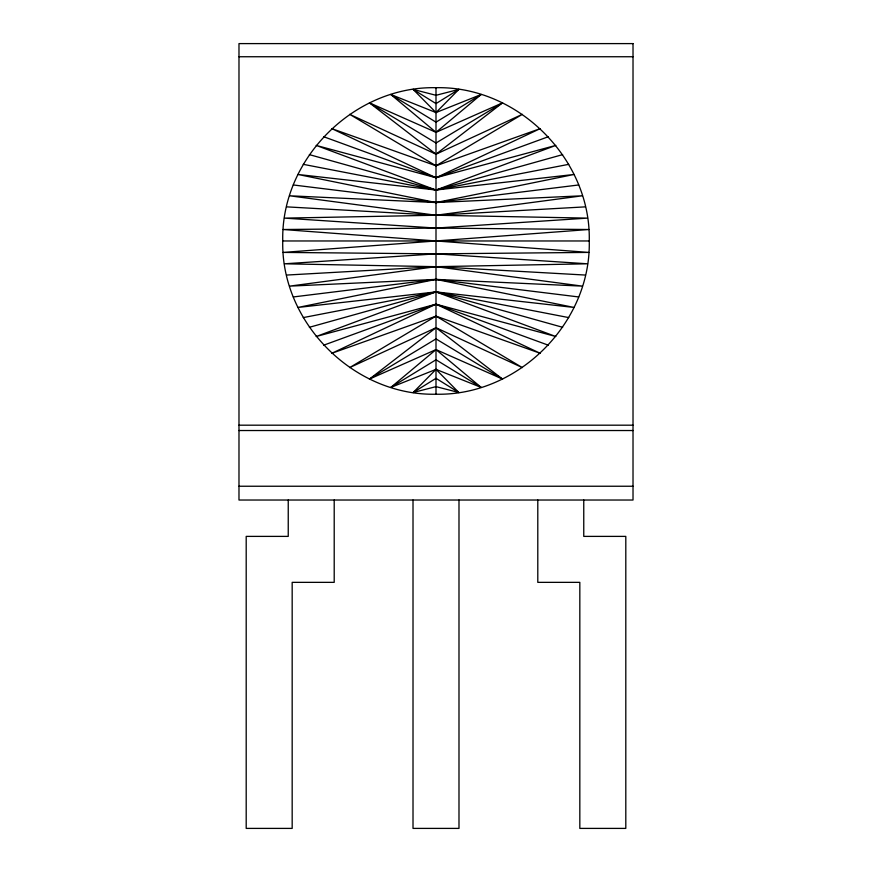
<?xml version="1.0" encoding="UTF-8"?>
<svg xmlns="http://www.w3.org/2000/svg" width="872" height="872" viewBox="0 0 872 872"><rect width="100%" height="100%" fill="white"/><g stroke="black" fill="none" stroke-linecap="round" stroke-linejoin="round"><path stroke-width="1.31" d="M282.746 240.966C280.849 159.085 353.967 85.903 436 87.701C518.033 85.903 591.151 159.085 589.254 240.966C591.151 322.836 518.033 396.019 436 394.22C353.967 396.019 280.849 322.836 282.746 240.966L589.254 240.966M286.583 206.86L436 215.242L582.452 195.786L436 202.544L297.919 174.465L436 190.02L555.824 145.406L436 177.757L331.763 128.62L436 165.789L522.328 114.341L436 154.191L369.499 102.885L436 132.326L481.17 94.514L436 112.564L413.154 89.413L436 95.299L458.846 89.413L436 112.564L390.83 94.514L436 132.326L502.501 102.885L436 154.191L349.672 114.341L436 165.789L540.237 128.62L436 177.757L316.176 145.406L436 190.02L574.081 174.465L436 202.544L289.548 195.786L436 215.242L587.543 218.12L436 228.072L283.171 229.51L588.829 252.411L436 253.85L283.171 252.411L588.829 229.51L436 228.072L284.457 218.12L436 215.242L585.417 206.86M585.417 275.062L436 266.679L289.548 286.136L436 279.389L574.081 307.456L436 291.902L316.176 336.516L436 304.175L540.237 353.313L436 316.133L349.672 367.592L436 327.73L502.501 379.048L436 349.607L390.83 387.408L436 369.368L458.846 392.509L436 386.634L413.154 392.509L436 369.368L481.17 387.408L436 349.607L369.499 379.048L436 327.73L522.328 367.592L436 316.133L331.763 353.313L436 304.175L555.824 336.516L436 291.902L297.919 307.456L436 279.389L582.452 286.136L436 266.679L284.457 263.802L436 253.85L587.543 263.802L436 266.679L286.583 275.062M458.846 89.413L436 103.594L413.154 89.413M413.154 392.509L436 378.328L458.846 392.509M481.17 94.514L436 122.156L390.83 94.514M390.83 387.408L436 359.776L481.17 387.408M502.501 102.885L436 143.019L369.499 102.885M369.499 379.048L436 338.903L502.501 379.048M548.346 136.719L436 177.757L323.654 136.719M323.654 345.203L436 304.175L548.346 345.203M562.625 154.627L436 190.02L303.271 164.339M309.375 327.294L436 291.902L568.729 317.593M568.729 164.339L436 190.02L309.375 154.627M303.271 317.593L436 291.902L562.625 327.294M578.659 184.973L436 202.544L293.341 184.973M293.341 296.949L436 279.389L578.659 296.949M238.983 56.745L633.018 56.745M238.983 425.187L633.018 425.187M238.983 430.528L633.018 430.528M238.983 486.238L633.018 486.238M583.76 500.027L583.76 536.389L625.802 536.389L625.802 828.4L579.826 828.4L579.826 582.354L537.795 582.354L537.795 500.027M458.988 500.027L458.988 828.4L413.012 828.4L413.012 500.027M436 87.701L436 394.22M334.205 500.027L334.205 582.354L292.175 582.354L292.175 828.4L246.198 828.4L246.198 536.389L288.24 536.389L288.24 500.027M633.018 43.6L238.983 43.6L238.983 500.027L633.018 500.027L633.018 43.6"/></g></svg>
